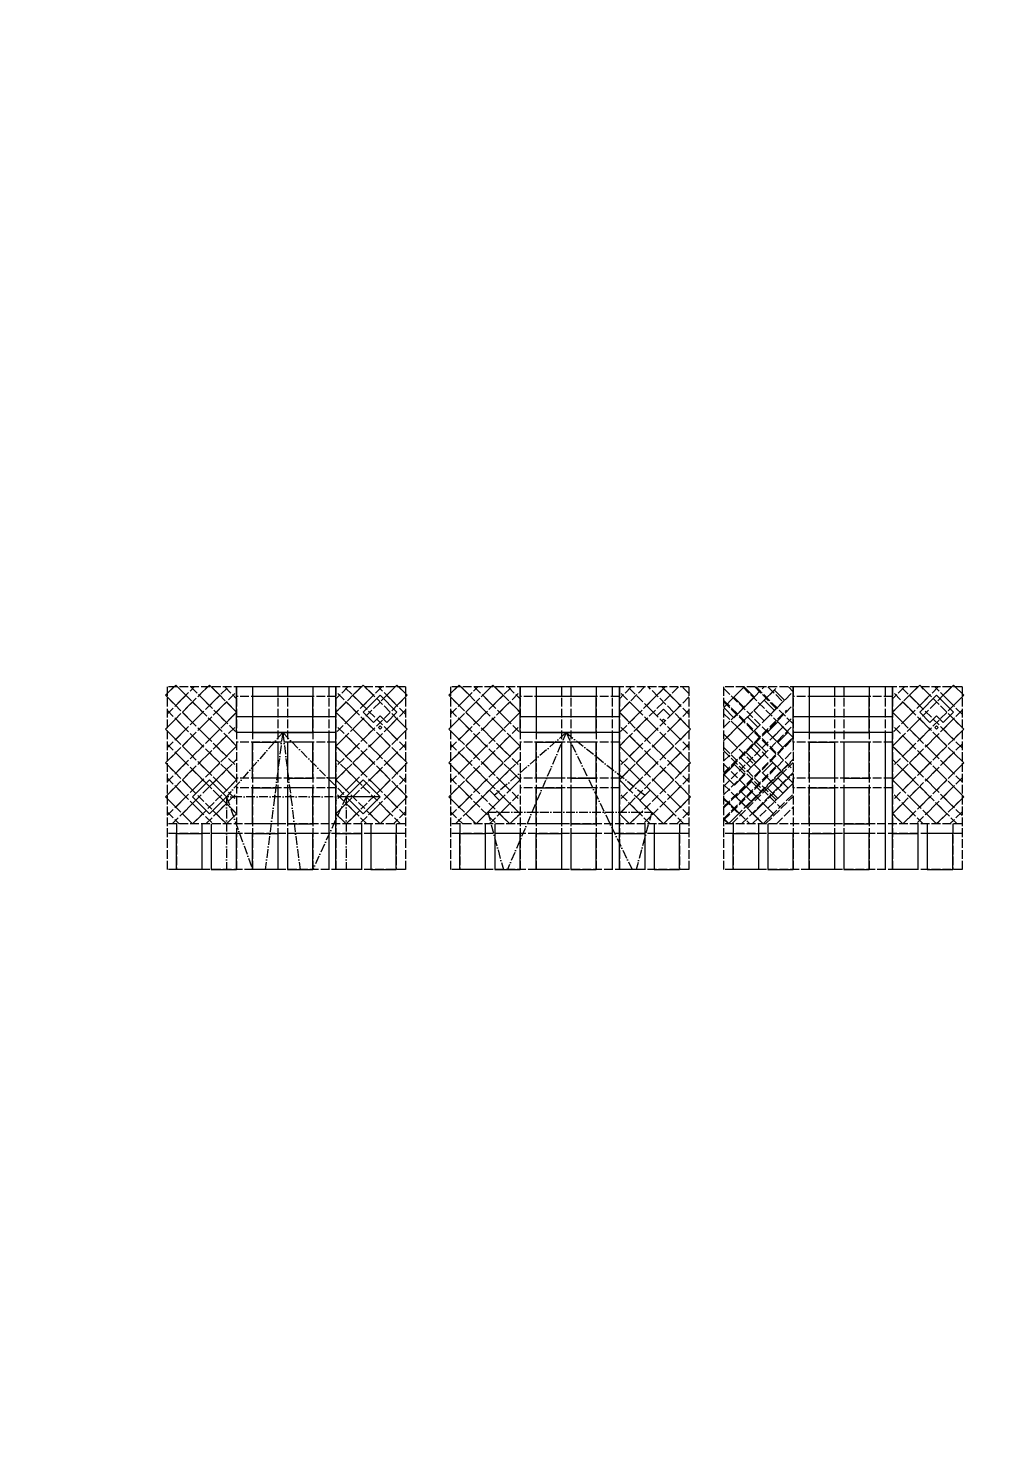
# Model space of a CAD drawing. Header units: millimetres. Extents: x -14568604 to 2614826, y -15966657 to 4339860.
# Drawn here: x -12293674 to -10966611, y -7589593 to -5654288 of the extents above; entities that cross this region are included whole.
import ezdxf

# ---------------------------------------------------------------- set-up
doc = ezdxf.new("R2010")
doc.units = ezdxf.units.MM
doc.linetypes.add('ACAD_ISO02W100', pattern=[15, 12, -3])
doc.linetypes.add('ACAD_ISO10W100', pattern=[18, 12, -3, 0, -3])
for name, color, linetype, lineweight in [('master plan', 7, 'Continuous', 30), ('nedzemní dráha', 224, 'ACAD_ISO10W100', 30), ('research centra', 220, 'Continuous', 30), ('universita', 90, 'Continuous', 30), ('vodní plocha', 130, 'Continuous', 30)]:
    doc.layers.add(name, color=color, linetype=linetype, lineweight=lineweight)
doc.layers.add('občanská vybavenost', color=170, linetype='Continuous')
doc.layers.add('základní mřížka', color=50, linetype='ACAD_ISO02W100')

msp = doc.modelspace()

# ---------------------------------------------------------------- linework, layer by layer
at = {"layer": 'master plan', "ltscale": 1000}
for points in [[(-12090012.891, -6588925.708), (-12075870.755, -6574783.572), (-12090012.891, -6560641.437), (-12104155.027, -6574783.572), (-12090012.891, -6588925.708)], [(-12043343.831, -6588925.696), (-12029201.696, -6574783.56), (-12043343.831, -6560641.425), (-12057485.967, -6574783.56), (-12043343.831, -6588925.696)], [(-11831390.513, -6588925.696), (-11845532.648, -6574783.56), (-11831390.513, -6560641.425), (-11817248.377, -6574783.56), (-11831390.513, -6588925.696)], [(-11784721.453, -6588925.708), (-11798863.589, -6574783.572), (-11784721.453, -6560641.437), (-11770579.317, -6574783.572), (-11784721.453, -6588925.708)], [(-11698986.473, -6588925.708), (-11684844.338, -6574783.572), (-11698986.473, -6560641.437), (-11713128.609, -6574783.572), (-11698986.473, -6588925.708)], [(-11652317.414, -6588925.696), (-11638175.278, -6574783.56), (-11652317.414, -6560641.425), (-11666459.549, -6574783.56), (-11652317.414, -6588925.696)], [(-11063557.599, -6588925.696), (-11077699.734, -6574783.56), (-11063557.599, -6560641.425), (-11049415.463, -6574783.56), (-11063557.599, -6588925.696)], [(-11016888.539, -6588925.708), (-11031030.675, -6574783.572), (-11016888.539, -6560641.437), (-11002746.404, -6574783.572), (-11016888.539, -6588925.708)], [(-11319772.588, -6605693.805), (-11333914.724, -6591551.67), (-11319772.588, -6577409.534), (-11305630.452, -6591551.67), (-11319772.588, -6605693.805)], [(-11305630.452, -6591551.67), (-11319772.588, -6577409.534), (-11305630.452, -6563267.398), (-11291488.317, -6577409.534), (-11305630.452, -6591551.67)], [(-11264071.055, -6595804.195), (-11278213.19, -6581662.059), (-11264071.055, -6567519.924), (-11249928.919, -6581662.059), (-11264071.055, -6595804.195)], [(-11238034.258, -6576267.398), (-11238034.258, -6563267.398)], [(-12066678.367, -6612260.232), (-12052536.231, -6598118.096), (-12066678.367, -6583975.96), (-12080820.503, -6598118.096), (-12066678.367, -6612260.232)], [(-12020009.32, -6612260.232), (-12005867.184, -6598118.096), (-12020009.32, -6583975.96), (-12034151.455, -6598118.096), (-12020009.32, -6612260.232)], [(-11854725.024, -6612260.232), (-11868867.16, -6598118.096), (-11854725.024, -6583975.96), (-11840582.889, -6598118.096), (-11854725.024, -6612260.232)], [(-11675651.95, -6612260.232), (-11661509.814, -6598118.096), (-11675651.95, -6583975.96), (-11689794.085, -6598118.096), (-11675651.95, -6612260.232)], [(-11628982.902, -6612260.232), (-11614840.766, -6598118.096), (-11628982.902, -6583975.96), (-11643125.038, -6598118.096), (-11628982.902, -6612260.232)], [(-11463698.607, -6612260.232), (-11477840.742, -6598118.096), (-11463698.607, -6583975.96), (-11449556.471, -6598118.096), (-11463698.607, -6612260.232)], [(-11278213.19, -6609946.33), (-11292355.326, -6595804.195), (-11278213.19, -6581662.059), (-11264071.055, -6595804.195), (-11278213.19, -6609946.33)], [(-11086892.111, -6612260.232), (-11101034.246, -6598118.096), (-11086892.111, -6583975.96), (-11072749.975, -6598118.096), (-11086892.111, -6612260.232)], [(-12090012.891, -6635594.755), (-12075870.755, -6621452.62), (-12090012.891, -6607310.484), (-12104155.027, -6621452.62), (-12090012.891, -6635594.755)], [(-12043343.843, -6635594.755), (-12029201.708, -6621452.62), (-12043343.843, -6607310.484), (-12057485.979, -6621452.62), (-12043343.843, -6635594.755)], [(-12005867.172, -6603787.048), (-11868867.172, -6603787.048)], [(-11831390.501, -6635594.755), (-11845532.636, -6621452.62), (-11831390.501, -6607310.484), (-11817248.365, -6621452.62), (-11831390.501, -6635594.755)], [(-11784721.453, -6635594.755), (-11798863.589, -6621452.62), (-11784721.453, -6607310.484), (-11770579.317, -6621452.62), (-11784721.453, -6635594.755)], [(-11698986.473, -6635594.755), (-11684844.338, -6621452.62), (-11698986.473, -6607310.484), (-11713128.609, -6621452.62), (-11698986.473, -6635594.755)], [(-11652317.426, -6635594.755), (-11638175.29, -6621452.62), (-11652317.426, -6607310.484), (-11666459.561, -6621452.62), (-11652317.426, -6635594.755)], [(-11614840.754, -6603787.048), (-11477840.754, -6603787.048)], [(-11440364.083, -6635594.755), (-11454506.219, -6621452.62), (-11440364.083, -6607310.484), (-11426221.947, -6621452.62), (-11440364.083, -6635594.755)], [(-11393695.035, -6635594.755), (-11407837.171, -6621452.62), (-11393695.035, -6607310.484), (-11379552.9, -6621452.62), (-11393695.035, -6635594.755)], [(-11315176.394, -6646909.534), (-11329318.529, -6632767.398), (-11315176.394, -6618625.263), (-11301034.258, -6632767.398), (-11315176.394, -6646909.534)], [(-11301034.258, -6632767.398), (-11315176.394, -6618625.263), (-11301034.258, -6604483.127), (-11286892.123, -6618625.263), (-11301034.258, -6632767.398)], [(-11259247.462, -6639838.466), (-11273389.597, -6625696.33), (-11259247.462, -6611554.195), (-11245105.326, -6625696.33), (-11259247.462, -6639838.466)], [(-11252176.394, -6646909.534), (-11266318.529, -6632767.398), (-11252176.394, -6618625.263), (-11238034.258, -6632767.398), (-11252176.394, -6646909.534)], [(-11238034.258, -6603787.048), (-11101034.258, -6603787.048)], [(-11063557.587, -6635594.755), (-11077699.722, -6621452.62), (-11063557.587, -6607310.484), (-11049415.451, -6621452.62), (-11063557.587, -6635594.755)], [(-11016888.539, -6635594.755), (-11031030.675, -6621452.62), (-11016888.539, -6607310.484), (-11002746.404, -6621452.62), (-11016888.539, -6635594.755)], [(-12066678.355, -6658929.291), (-12052536.219, -6644787.156), (-12066678.355, -6630645.02), (-12080820.491, -6644787.156), (-12066678.355, -6658929.291)], [(-12020009.308, -6630645.02), (-12005867.172, -6644787.156), (-12020009.308, -6658929.291), (-12034151.443, -6644787.156), (-12020009.308, -6630645.02)], [(-11854725.036, -6630645.02), (-11868867.172, -6644787.156), (-11854725.036, -6658929.291), (-11840582.901, -6644787.156), (-11854725.036, -6630645.02)], [(-11808055.989, -6658929.291), (-11822198.124, -6644787.156), (-11808055.989, -6630645.02), (-11793913.853, -6644787.156), (-11808055.989, -6658929.291)], [(-11675651.938, -6658929.291), (-11661509.802, -6644787.156), (-11675651.938, -6630645.02), (-11689794.073, -6644787.156), (-11675651.938, -6658929.291)], [(-11628982.89, -6630645.02), (-11614840.754, -6644787.156), (-11628982.89, -6658929.291), (-11643125.026, -6644787.156), (-11628982.89, -6630645.02)], [(-11463698.619, -6630645.02), (-11477840.754, -6644787.156), (-11463698.619, -6658929.291), (-11449556.483, -6644787.156), (-11463698.619, -6630645.02)], [(-11417029.571, -6658929.291), (-11431171.707, -6644787.156), (-11417029.571, -6630645.02), (-11402887.436, -6644787.156), (-11417029.571, -6658929.291)], [(-11238034.258, -6639267.398), (-11238034.258, -6626267.398)], [(-11086892.123, -6630645.02), (-11101034.258, -6644787.156), (-11086892.123, -6658929.291), (-11072749.987, -6644787.156), (-11086892.123, -6630645.02)], [(-11040223.075, -6658929.291), (-11054365.211, -6644787.156), (-11040223.075, -6630645.02), (-11026080.939, -6644787.156), (-11040223.075, -6658929.291)], [(-12090012.891, -6682263.827), (-12075870.755, -6668121.691), (-12090012.891, -6653979.556), (-12104155.027, -6668121.691), (-12090012.891, -6682263.827)], [(-12043343.831, -6682263.815), (-12029201.696, -6668121.679), (-12043343.831, -6653979.544), (-12057485.967, -6668121.679), (-12043343.831, -6682263.815)], [(-11983867.172, -6639267.398), (-11948867.172, -6639267.398), (-11948867.172, -6689267.398), (-11983867.172, -6689267.398), (-11983867.172, -6639267.398)], [(-11935867.172, -6639267.398), (-11935867.172, -6689267.398), (-11900867.172, -6689267.398), (-11900867.172, -6639267.398), (-11935867.172, -6639267.398)], [(-11831390.513, -6682263.815), (-11845532.648, -6668121.679), (-11831390.513, -6653979.544), (-11817248.377, -6668121.679), (-11831390.513, -6682263.815)], [(-11784721.453, -6682263.827), (-11798863.589, -6668121.691), (-11784721.453, -6653979.556), (-11770579.317, -6668121.691), (-11784721.453, -6682263.827)], [(-11698986.473, -6682263.827), (-11684844.338, -6668121.691), (-11698986.473, -6653979.556), (-11713128.609, -6668121.691), (-11698986.473, -6682263.827)], [(-11652317.414, -6682263.815), (-11638175.278, -6668121.679), (-11652317.414, -6653979.544), (-11666459.549, -6668121.679), (-11652317.414, -6682263.815)], [(-11592840.754, -6639267.398), (-11557840.754, -6639267.398), (-11557840.754, -6689267.398), (-11592840.754, -6689267.398), (-11592840.754, -6639267.398)], [(-11544840.754, -6639267.398), (-11544840.754, -6689267.398), (-11509840.754, -6689267.398), (-11509840.754, -6639267.398), (-11544840.754, -6639267.398)], [(-11440364.095, -6682263.815), (-11454506.231, -6668121.679), (-11440364.095, -6653979.544), (-11426221.959, -6668121.679), (-11440364.095, -6682263.815)], [(-11393695.035, -6682263.827), (-11407837.171, -6668121.691), (-11393695.035, -6653979.556), (-11379552.9, -6668121.691), (-11393695.035, -6682263.827)], [(-11296463.19, -6674527.283), (-11310605.326, -6660385.147), (-11296463.19, -6646243.012), (-11282321.055, -6660385.147), (-11296463.19, -6674527.283)], [(-11289392.123, -6667456.215), (-11303534.258, -6653314.079), (-11289392.123, -6639171.944), (-11275249.987, -6653314.079), (-11289392.123, -6667456.215)], [(-11216034.258, -6639267.398), (-11181034.258, -6639267.398), (-11181034.258, -6689267.398), (-11216034.258, -6689267.398), (-11216034.258, -6639267.398)], [(-11168034.258, -6639267.398), (-11168034.258, -6689267.398), (-11133034.258, -6689267.398), (-11133034.258, -6639267.398), (-11168034.258, -6639267.398)], [(-11063557.599, -6682263.815), (-11077699.734, -6668121.679), (-11063557.599, -6653979.544), (-11049415.463, -6668121.679), (-11063557.599, -6682263.815)], [(-11016888.539, -6682263.827), (-11031030.675, -6668121.691), (-11016888.539, -6653979.556), (-11002746.404, -6668121.691), (-11016888.539, -6682263.827)], [(-11319132.238, -6698527.283), (-11333274.374, -6684385.147), (-11319132.238, -6670243.012), (-11304990.102, -6684385.147), (-11319132.238, -6698527.283)], [(-11266318.529, -6695767.398), (-11280460.665, -6681625.263), (-11266318.529, -6667483.127), (-11252176.394, -6681625.263), (-11266318.529, -6695767.398)], [(-12066678.367, -6705598.351), (-12052536.231, -6691456.215), (-12066678.367, -6677314.079), (-12080820.503, -6691456.215), (-12066678.367, -6705598.351)], [(-12020009.308, -6705598.339), (-12005867.172, -6691456.203), (-12020009.308, -6677314.067), (-12034151.443, -6691456.203), (-12020009.308, -6705598.339)], [(-11854725.036, -6705598.339), (-11868867.172, -6691456.203), (-11854725.036, -6677314.067), (-11840582.901, -6691456.203), (-11854725.036, -6705598.339)], [(-11808055.977, -6705598.351), (-11822198.112, -6691456.215), (-11808055.977, -6677314.079), (-11793913.841, -6691456.215), (-11808055.977, -6705598.351)], [(-11675651.95, -6705598.351), (-11661509.814, -6691456.215), (-11675651.95, -6677314.079), (-11689794.085, -6691456.215), (-11675651.95, -6705598.351)], [(-11628982.89, -6705598.339), (-11614840.754, -6691456.203), (-11628982.89, -6677314.067), (-11643125.026, -6691456.203), (-11628982.89, -6705598.339)], [(-11463698.619, -6705598.339), (-11477840.754, -6691456.203), (-11463698.619, -6677314.067), (-11449556.483, -6691456.203), (-11463698.619, -6705598.339)], [(-11417029.559, -6705598.351), (-11431171.695, -6691456.215), (-11417029.559, -6677314.079), (-11402887.424, -6691456.215), (-11417029.559, -6705598.351)], [(-11295797.714, -6721861.807), (-11309939.85, -6707719.671), (-11295797.714, -6693577.535), (-11281655.579, -6707719.671), (-11295797.714, -6721861.807)], [(-11259247.462, -6716980.602), (-11273389.597, -6702838.466), (-11259247.462, -6688696.33), (-11245105.326, -6702838.466), (-11259247.462, -6716980.602)], [(-11252176.394, -6709909.534), (-11266318.529, -6695767.398), (-11252176.394, -6681625.263), (-11238034.258, -6695767.398), (-11252176.394, -6709909.534)], [(-11238034.258, -6702267.398), (-11238034.258, -6689267.398)], [(-11086892.123, -6705598.339), (-11101034.258, -6691456.203), (-11086892.123, -6677314.067), (-11072749.987, -6691456.203), (-11086892.123, -6705598.339)], [(-11040223.063, -6705598.351), (-11054365.199, -6691456.215), (-11040223.063, -6677314.079), (-11026080.927, -6691456.215), (-11040223.063, -6705598.351)], [(-12090012.891, -6728932.875), (-12075870.755, -6714790.739), (-12090012.891, -6700648.603), (-12104155.027, -6714790.739), (-12090012.891, -6728932.875)], [(-11983867.159, -6702267.403), (-11948867.159, -6702267.403), (-11948867.159, -6752267.403), (-11983867.159, -6752267.403), (-11983867.159, -6702267.403)], [(-11935867.159, -6702267.403), (-11935867.159, -6752267.403), (-11900867.159, -6752267.403), (-11900867.159, -6702267.403), (-11935867.159, -6702267.403)], [(-11784721.453, -6728932.875), (-11798863.589, -6714790.739), (-11784721.453, -6700648.603), (-11770579.317, -6714790.739), (-11784721.453, -6728932.875)], [(-11698986.473, -6728932.875), (-11684844.338, -6714790.739), (-11698986.473, -6700648.603), (-11713128.609, -6714790.739), (-11698986.473, -6728932.875)], [(-11592840.742, -6702267.403), (-11557840.742, -6702267.403), (-11557840.742, -6752267.403), (-11592840.742, -6752267.403), (-11592840.742, -6702267.403)], [(-11544840.742, -6702267.403), (-11544840.742, -6752267.403), (-11509840.742, -6752267.403), (-11509840.742, -6702267.403), (-11544840.742, -6702267.403)], [(-11393695.035, -6728932.875), (-11407837.171, -6714790.739), (-11393695.035, -6700648.603), (-11379552.9, -6714790.739), (-11393695.035, -6728932.875)], [(-11302868.782, -6728932.875), (-11317010.918, -6714790.739), (-11302868.782, -6700648.603), (-11288726.646, -6714790.739), (-11302868.782, -6728932.875)], [(-11317010.918, -6714790.739), (-11302868.782, -6700648.603)], [(-11216034.245, -6702267.403), (-11181034.245, -6702267.403), (-11181034.245, -6752267.403), (-11216034.245, -6752267.403), (-11216034.245, -6702267.403)], [(-11168034.245, -6702267.403), (-11168034.245, -6752267.403), (-11133034.245, -6752267.403), (-11133034.245, -6702267.403), (-11168034.245, -6702267.403)], [(-11063557.587, -6728932.875), (-11077699.722, -6714790.739), (-11063557.587, -6700648.603), (-11049415.451, -6714790.739), (-11063557.587, -6728932.875)], [(-11016888.539, -6728932.875), (-11031030.675, -6714790.739), (-11016888.539, -6700648.603), (-11002746.404, -6714790.739), (-11016888.539, -6728932.875)], [(-12066678.367, -6752267.398), (-12052536.231, -6738125.263), (-12066678.367, -6723983.127), (-12080820.503, -6738125.263), (-12066678.367, -6752267.398)], [(-12034151.455, -6738125.263), (-12020009.32, -6752267.398), (-12005867.172, -6738125.251), (-12020009.308, -6723983.115), (-12034151.455, -6738125.263)], [(-11840582.889, -6738125.263), (-11854725.024, -6752267.398), (-11868867.172, -6738125.251), (-11854725.036, -6723983.115), (-11840582.889, -6738125.263)], [(-11808055.977, -6752267.398), (-11822198.112, -6738125.263), (-11808055.977, -6723983.127), (-11793913.841, -6738125.263), (-11808055.977, -6752267.398)], [(-11643125.038, -6738125.263), (-11628982.902, -6752267.398), (-11614840.754, -6738125.251), (-11628982.89, -6723983.115), (-11643125.038, -6738125.263)], [(-11449556.471, -6738125.263), (-11463698.607, -6752267.398), (-11477840.754, -6738125.251), (-11463698.619, -6723983.115), (-11449556.471, -6738125.263)], [(-11334034.258, -6730483.127), (-11326868.782, -6723317.651), (-11312726.646, -6737459.786), (-11326868.782, -6751601.922)], [(-11279534.258, -6752267.398), (-11293676.394, -6738125.263), (-11279534.258, -6723983.127), (-11265392.123, -6738125.263), (-11279534.258, -6752267.398)], [(-11072749.975, -6738125.263), (-11086892.111, -6752267.398), (-11101034.258, -6738125.251), (-11086892.123, -6723983.115), (-11072749.975, -6738125.263)], [(-11040223.063, -6752267.398), (-11054365.199, -6738125.263), (-11040223.063, -6723983.127), (-11026080.927, -6738125.263), (-11040223.063, -6752267.398)], [(-11326868.782, -6751601.922), (-11334034.258, -6744436.446)], [(-12088867.172, -6765267.398), (-12053867.172, -6765267.398), (-12053867.172, -6815267.398), (-12088867.172, -6815267.398), (-12088867.172, -6765267.398)], [(-12040867.172, -6765267.398), (-12040867.172, -6815267.398), (-12005867.172, -6815267.398), (-12005867.172, -6765267.398), (-12040867.172, -6765267.398)], [(-11983867.159, -6765267.403), (-11948867.159, -6765267.403), (-11948867.159, -6815267.403), (-11983867.159, -6815267.403), (-11983867.159, -6765267.403)], [(-11935867.159, -6765267.403), (-11935867.159, -6815267.403), (-11900867.159, -6815267.403), (-11900867.159, -6765267.403), (-11935867.159, -6765267.403)], [(-11868867.172, -6765267.403), (-11833867.172, -6765267.403), (-11833867.172, -6815267.403), (-11868867.172, -6815267.403), (-11868867.172, -6765267.403)], [(-11820867.172, -6765267.403), (-11820867.172, -6815267.403), (-11785867.172, -6815267.403), (-11785867.172, -6765267.403), (-11820867.172, -6765267.403)], [(-11697840.754, -6765267.398), (-11662840.754, -6765267.398), (-11662840.754, -6815267.398), (-11697840.754, -6815267.398), (-11697840.754, -6765267.398)], [(-11649840.754, -6765267.398), (-11649840.754, -6815267.398), (-11614840.754, -6815267.398), (-11614840.754, -6765267.398), (-11649840.754, -6765267.398)], [(-11592840.742, -6765267.403), (-11557840.742, -6765267.403), (-11557840.742, -6815267.403), (-11592840.742, -6815267.403), (-11592840.742, -6765267.403)], [(-11544840.742, -6765267.403), (-11544840.742, -6815267.403), (-11509840.742, -6815267.403), (-11509840.742, -6765267.403), (-11544840.742, -6765267.403)], [(-11477840.754, -6765267.403), (-11442840.754, -6765267.403), (-11442840.754, -6815267.403), (-11477840.754, -6815267.403), (-11477840.754, -6765267.403)], [(-11429840.754, -6765267.403), (-11429840.754, -6815267.403), (-11394840.754, -6815267.403), (-11394840.754, -6765267.403), (-11429840.754, -6765267.403)], [(-11321034.258, -6765267.398), (-11286034.258, -6765267.398), (-11286034.258, -6815267.398), (-11321034.258, -6815267.398), (-11321034.258, -6765267.398)], [(-11273034.258, -6765267.398), (-11273034.258, -6815267.398), (-11238034.258, -6815267.398), (-11238034.258, -6765267.398), (-11273034.258, -6765267.398)], [(-11216034.245, -6765267.403), (-11181034.245, -6765267.403), (-11181034.245, -6815267.403), (-11216034.245, -6815267.403), (-11216034.245, -6765267.403)], [(-11168034.245, -6765267.403), (-11168034.245, -6815267.403), (-11133034.245, -6815267.403), (-11133034.245, -6765267.403), (-11168034.245, -6765267.403)], [(-11101034.258, -6765267.403), (-11066034.258, -6765267.403), (-11066034.258, -6815267.403), (-11101034.258, -6815267.403), (-11101034.258, -6765267.403)], [(-11053034.258, -6765267.403), (-11053034.258, -6815267.403), (-11018034.258, -6815267.403), (-11018034.258, -6765267.403), (-11053034.258, -6765267.403)]]:
    msp.add_lwpolyline(points, dxfattribs=at)
at = {"layer": 'nedzemní dráha', "ltscale": 1000}
for points in [[(-11942367.172, -6626267.398), (-12020009.324, -6714790.742)], [(-11942367.172, -6626267.398), (-11966367.159, -6815267.403)], [(-11942367.172, -6626267.398), (-11854725.062, -6714790.713)], [(-11942367.172, -6626267.398), (-11918367.159, -6815267.403)], [(-11551340.754, -6626267.398), (-11650196.093, -6712669.407)], [(-11551340.754, -6626267.398), (-11632340.754, -6815267.398)], [(-11551340.754, -6626267.398), (-11442485.415, -6712669.407)], [(-11551340.754, -6626267.398), (-11460340.754, -6815267.403)], [(-12020009.359, -6714790.753), (-11983867.159, -6815267.403)], [(-12020009.335, -6714790.753), (-12020009.335, -6815267.398)], [(-11854725.062, -6714790.713), (-12020009.314, -6714790.753)], [(-11854725.062, -6714790.713), (-11900867.159, -6815267.398)], [(-11854725.064, -6714790.713), (-11854725.064, -6815267.403)], [(-11659388.488, -6736003.936), (-11433293.021, -6736003.936)], [(-11659388.488, -6736003.936), (-11637928.319, -6815267.398)], [(-11433293.021, -6736003.936), (-11454753.19, -6815267.398)]]:
    msp.add_lwpolyline(points, dxfattribs=at)
at = {"layer": 'občanská vybavenost', "ltscale": 1000}
for points in [[(-11983867.172, -6576267.398), (-11983867.172, -6626267.398), (-11900867.172, -6626267.398), (-11900867.172, -6576267.398), (-11983867.172, -6576267.398)], [(-11592840.754, -6576267.398), (-11592840.754, -6626267.398), (-11509840.754, -6626267.398), (-11509840.754, -6576267.398), (-11592840.754, -6576267.398)], [(-11216034.258, -6576267.398), (-11216034.258, -6626267.398), (-11133034.258, -6626267.398), (-11133034.258, -6576267.398), (-11216034.258, -6576267.398)]]:
    msp.add_lwpolyline(points, dxfattribs=at)
at = {"layer": 'research centra', "ltscale": 1000}
for points in [[(-12066678.367, -6714790.739), (-12043343.808, -6691456.219)], [(-12043343.818, -6691456.209), (-12020009.314, -6714790.753)], [(-11854725.062, -6714790.713), (-11831390.503, -6691456.193)], [(-11831390.513, -6691456.183), (-11808056.009, -6714790.727)], [(-11302868.782, -6728932.875), (-11281655.579, -6707719.671), (-11295797.714, -6693577.535), (-11317010.918, -6714790.739), (-11302868.782, -6728932.875)], [(-12066678.367, -6714790.739), (-12043343.843, -6738125.263)], [(-12043343.843, -6738125.263), (-12020009.324, -6714790.742)], [(-11808056.009, -6714790.727), (-11854725.064, -6714790.727)], [(-11854725.062, -6714790.713), (-11831390.538, -6738125.237)], [(-11831390.538, -6738125.237), (-11808056.019, -6714790.716)], [(-11689794.085, -6738125.263), (-11657267.161, -6705598.339)], [(-11643125.026, -6719740.474), (-11657267.161, -6705598.339)], [(-11449556.483, -6719740.474), (-11435414.347, -6705598.339)], [(-11402887.424, -6738125.263), (-11435414.347, -6705598.339)], [(-11063557.587, -6700648.603), (-11049415.451, -6714790.739), (-11063557.587, -6728932.875), (-11077699.722, -6714790.739), (-11063557.587, -6700648.603)], [(-11675651.95, -6752267.398), (-11643125.026, -6719740.474)], [(-11417029.559, -6752267.398), (-11449556.483, -6719740.474)], [(-11689794.085, -6738125.263), (-11675651.95, -6752267.398)], [(-11402887.424, -6738125.263), (-11417029.559, -6752267.398)]]:
    msp.add_lwpolyline(points, dxfattribs=at)
msp.add_circle((-10917474.931, -7370112.977), 3651129.127, dxfattribs=at)
at = {"layer": 'universita', "ltscale": 1000}
for points in [[(-11808055.977, -6574783.572), (-11784721.453, -6598118.096), (-11798863.589, -6612260.232), (-11808055.977, -6603067.843), (-11817248.365, -6612260.232), (-11831390.501, -6598118.096), (-11808055.977, -6574783.572)], [(-11417029.559, -6565591.184), (-11393695.035, -6588925.708), (-11407837.171, -6603067.843), (-11417029.559, -6593875.455), (-11426221.947, -6603067.843), (-11440364.083, -6588925.708), (-11417029.559, -6565591.184)], [(-11040223.063, -6574783.572), (-11016888.539, -6598118.096), (-11031030.675, -6612260.232), (-11040223.063, -6603067.843), (-11049415.451, -6612260.232), (-11063557.587, -6598118.096), (-11040223.063, -6574783.572)], [(-11810354.074, -6619154.523), (-11808055.977, -6616856.426)], [(-11808055.977, -6616856.426), (-11805757.88, -6619154.523)], [(-11419327.656, -6609962.135), (-11417029.559, -6607664.038)], [(-11419327.631, -6609962.121), (-11417029.534, -6612260.218)], [(-11417029.559, -6607664.038), (-11414731.462, -6609962.135)], [(-11417029.559, -6612260.232), (-11414731.462, -6609962.135)], [(-11042521.16, -6619154.523), (-11040223.063, -6616856.426)], [(-11040223.063, -6616856.426), (-11037924.966, -6619154.523)], [(-11810354.049, -6619154.509), (-11808055.952, -6621452.606)], [(-11808055.977, -6621452.62), (-11805757.88, -6619154.523)], [(-11042521.135, -6619154.509), (-11040223.038, -6621452.606)], [(-11040223.063, -6621452.62), (-11037924.966, -6619154.523)]]:
    msp.add_lwpolyline(points, dxfattribs=at)
at = {"layer": 'vodní plocha', "ltscale": 1000}
for points in [[(-11868867.172, -6815267.398), (-11868867.172, -6563267.398), (-12005867.172, -6563267.398)], [(-11878867.172, -6626267.398), (-12005867.172, -6626267.398), (-12005867.172, -6563267.398)], [(-11477840.754, -6815267.398), (-11477840.754, -6563267.398), (-11614840.754, -6563267.398)], [(-11487840.754, -6626267.398), (-11614840.754, -6626267.398), (-11614840.754, -6563267.398)], [(-11101034.258, -6815267.398), (-11101034.258, -6563267.398), (-11238034.258, -6563267.398)], [(-11111034.258, -6626267.398), (-11238034.258, -6626267.398), (-11238034.258, -6563267.398)], [(-11878867.172, -6626267.398), (-11878867.172, -6815267.398)], [(-11487840.754, -6626267.398), (-11487840.754, -6815267.398)], [(-11111034.258, -6626267.398), (-11111034.258, -6815267.398)]]:
    msp.add_lwpolyline(points, dxfattribs=at)
at = {"layer": 'základní mřížka', "ltscale": 1000}
for points in [[(-11772867.172, -6563267.398), (-12101867.172, -6563267.398)], [(-12101867.172, -6563267.398), (-12101867.172, -6815267.398)], [(-12101867.172, -6563267.398), (-12101867.172, -6815267.398)], [(-12101867.172, -6647449.036), (-12017685.534, -6563267.398)], [(-12101867.172, -6619164.765), (-12045969.805, -6563267.398)], [(-12101867.172, -6600779.989), (-12064354.581, -6563267.398)], [(-12101867.172, -6572495.718), (-12092638.853, -6563267.398)], [(-12101867.172, -6572495.718), (-12092638.853, -6563267.398)], [(-12101867.172, -6665833.813), (-12005867.172, -6569833.813)], [(-12101867.172, -6665833.837), (-12005867.172, -6569833.837)], [(-12101867.172, -6577071.427), (-12005867.172, -6673071.427)], [(-12087386.929, -6563267.398), (-12005867.172, -6644787.156)], [(-12087386.929, -6563267.398), (-12005867.172, -6644787.156)], [(-12069002.153, -6563267.398), (-12005867.172, -6626402.379)], [(-12040717.882, -6563267.398), (-12005867.172, -6598118.108)], [(-12022333.105, -6563267.398), (-12005867.172, -6579733.332)], [(-12005867.172, -6563267.398), (-12005867.172, -6815267.398)], [(-11868867.172, -6576267.398), (-12005867.172, -6576267.398)], [(-11983867.172, -6563267.398), (-11983867.172, -6815267.398)], [(-11948867.172, -6563267.398), (-11948867.172, -6815267.398)], [(-11935867.172, -6563267.398), (-11935867.172, -6815267.398)], [(-11900867.172, -6563267.398), (-11900867.172, -6815267.398)], [(-11878867.172, -6563267.398), (-11878867.172, -6815267.398)], [(-11868867.172, -6563267.398), (-11868867.172, -6815267.398)], [(-11787347.415, -6563267.398), (-11868867.172, -6644787.156)], [(-11787347.415, -6563267.398), (-11868867.172, -6644787.156)], [(-11805732.191, -6563267.398), (-11868867.172, -6626402.379)], [(-11834016.462, -6563267.398), (-11868867.172, -6598118.108)], [(-11852401.239, -6563267.398), (-11868867.172, -6579733.332)], [(-11772867.172, -6665833.813), (-11868867.172, -6569833.813)], [(-11772867.172, -6665833.837), (-11868867.172, -6569833.837)], [(-11772867.172, -6577071.427), (-11868867.172, -6673071.427)], [(-11772867.172, -6647449.036), (-11857048.81, -6563267.398)], [(-11772867.172, -6619164.765), (-11828764.539, -6563267.398)], [(-11772867.172, -6600779.989), (-11810379.762, -6563267.398)], [(-11772867.172, -6572495.718), (-11782095.491, -6563267.398)], [(-11772867.172, -6572495.718), (-11782095.491, -6563267.398)], [(-11772867.172, -6563267.398), (-11772867.172, -6815267.398)], [(-11772867.172, -6563267.398), (-11772867.172, -6815267.398)], [(-11381840.754, -6563267.398), (-11710840.754, -6563267.398)], [(-11710840.754, -6563267.398), (-11710840.754, -6815267.398)], [(-11710840.754, -6563267.398), (-11710840.754, -6815267.398)], [(-11710840.754, -6647449.036), (-11626659.116, -6563267.398)], [(-11710840.754, -6619164.765), (-11654943.387, -6563267.398)], [(-11710840.754, -6600779.989), (-11673328.164, -6563267.398)], [(-11710840.754, -6572495.718), (-11701612.435, -6563267.398)], [(-11710840.754, -6572495.718), (-11701612.435, -6563267.398)], [(-11710840.754, -6665833.813), (-11614840.754, -6569833.813)], [(-11710840.754, -6665833.837), (-11614840.754, -6569833.837)], [(-11710840.754, -6577071.427), (-11614840.754, -6673071.427)], [(-11696360.512, -6563267.398), (-11614840.754, -6644787.156)], [(-11696360.512, -6563267.398), (-11614840.754, -6644787.156)], [(-11677975.735, -6563267.398), (-11614840.754, -6626402.379)], [(-11649691.464, -6563267.398), (-11614840.754, -6598118.108)], [(-11631306.688, -6563267.398), (-11614840.754, -6579733.332)], [(-11614840.754, -6563267.398), (-11614840.754, -6815267.398)], [(-11477840.754, -6576267.398), (-11614840.754, -6576267.398)], [(-11592840.754, -6563267.398), (-11592840.754, -6815267.398)], [(-11557840.754, -6563267.398), (-11557840.754, -6815267.398)], [(-11544840.754, -6563267.398), (-11544840.754, -6815267.398)], [(-11509840.754, -6563267.398), (-11509840.754, -6815267.398)], [(-11487840.754, -6563267.398), (-11487840.754, -6815267.398)], [(-11477840.754, -6563267.398), (-11477840.754, -6815267.398)], [(-11396320.997, -6563267.398), (-11477840.754, -6644787.156)], [(-11396320.997, -6563267.398), (-11477840.754, -6644787.156)], [(-11414705.773, -6563267.398), (-11477840.754, -6626402.379)], [(-11442990.045, -6563267.398), (-11477840.754, -6598118.108)], [(-11461374.821, -6563267.398), (-11477840.754, -6579733.332)], [(-11381840.754, -6665833.813), (-11477840.754, -6569833.813)], [(-11381840.754, -6665833.837), (-11477840.754, -6569833.837)], [(-11381840.754, -6577071.427), (-11477840.754, -6673071.427)], [(-11381840.754, -6647449.036), (-11466022.392, -6563267.398)], [(-11381840.754, -6619164.765), (-11437738.121, -6563267.398)], [(-11381840.754, -6600779.989), (-11419353.345, -6563267.398)], [(-11381840.754, -6572495.718), (-11391069.074, -6563267.398)], [(-11381840.754, -6572495.718), (-11391069.074, -6563267.398)], [(-11381840.754, -6563267.398), (-11381840.754, -6815267.398)], [(-11381840.754, -6563267.398), (-11381840.754, -6815267.398)], [(-11005034.258, -6563267.398), (-11334034.258, -6563267.398)], [(-11334034.258, -6563267.398), (-11334034.258, -6815267.398)], [(-11334034.258, -6563267.398), (-11334034.258, -6815267.398)], [(-11334034.258, -6637483.127), (-11259818.529, -6563267.398)], [(-11334034.258, -6619098.351), (-11278203.306, -6563267.398)], [(-11334034.258, -6565051.67), (-11252176.394, -6646909.534)], [(-11334034.258, -6665767.398), (-11238034.258, -6569767.398)], [(-11307534.258, -6563267.398), (-11238034.258, -6632767.398)], [(-11291203.306, -6563267.398), (-11261368.782, -6593101.922)], [(-11289149.482, -6563267.398), (-11238034.258, -6614382.622)], [(-11272818.529, -6563267.398), (-11252176.394, -6583909.534)], [(-11244534.258, -6563267.398), (-11238034.258, -6569767.398)], [(-11238034.258, -6563267.398), (-11238034.258, -6815267.398)], [(-11101034.258, -6576267.398), (-11238034.258, -6576267.398)], [(-11216034.258, -6563267.398), (-11216034.258, -6815267.398)], [(-11181034.258, -6563267.398), (-11181034.258, -6815267.398)], [(-11168034.258, -6563267.398), (-11168034.258, -6815267.398)], [(-11133034.258, -6563267.398), (-11133034.258, -6815267.398)], [(-11111034.258, -6563267.398), (-11111034.258, -6815267.398)], [(-11101034.258, -6563267.398), (-11101034.258, -6815267.398)], [(-11019514.501, -6563267.398), (-11101034.258, -6644787.156)], [(-11019514.501, -6563267.398), (-11101034.258, -6644787.156)], [(-11037899.277, -6563267.398), (-11101034.258, -6626402.379)], [(-11066183.549, -6563267.398), (-11101034.258, -6598118.108)], [(-11084568.325, -6563267.398), (-11101034.258, -6579733.332)], [(-11005034.258, -6665833.813), (-11101034.258, -6569833.813)], [(-11005034.258, -6665833.837), (-11101034.258, -6569833.837)], [(-11005034.258, -6577071.427), (-11101034.258, -6673071.427)], [(-11005034.258, -6647449.036), (-11089215.896, -6563267.398)], [(-11005034.258, -6619164.765), (-11060931.625, -6563267.398)], [(-11005034.258, -6600779.989), (-11042546.849, -6563267.398)], [(-11005034.258, -6572495.718), (-11014262.578, -6563267.398)], [(-11005034.258, -6572495.718), (-11014262.578, -6563267.398)], [(-11005034.258, -6563267.398), (-11005034.258, -6815267.398)], [(-11005034.258, -6563267.398), (-11005034.258, -6815267.398)], [(-12101867.172, -6595456.203), (-12005867.172, -6691456.203)], [(-12101867.172, -6694118.108), (-12005867.172, -6598118.108)], [(-11772867.172, -6595456.203), (-11868867.172, -6691456.203)], [(-11772867.172, -6694118.108), (-11868867.172, -6598118.108)], [(-11710840.754, -6595456.203), (-11614840.754, -6691456.203)], [(-11710840.754, -6694118.108), (-11614840.754, -6598118.108)], [(-11381840.754, -6595456.203), (-11477840.754, -6691456.203)], [(-11381840.754, -6694118.108), (-11477840.754, -6598118.108)], [(-11334034.258, -6581382.622), (-11238034.258, -6677382.622)], [(-11334034.258, -6583436.446), (-11261368.782, -6656101.922)], [(-11334034.258, -6684152.175), (-11238034.258, -6588152.175)], [(-11334034.258, -6682098.351), (-11247226.646, -6595290.739)], [(-11005034.258, -6595456.203), (-11101034.258, -6691456.203)], [(-11005034.258, -6694118.108), (-11101034.258, -6598118.108)], [(-12101867.172, -6712502.884), (-12005867.172, -6616502.884)], [(-11772867.172, -6712502.884), (-11868867.172, -6616502.884)], [(-11710840.754, -6712502.884), (-11614840.754, -6616502.884)], [(-11381840.754, -6712502.884), (-11477840.754, -6616502.884)], [(-11334034.258, -6599767.398), (-11238034.258, -6695767.398)], [(-11334034.258, -6700483.127), (-11238034.258, -6604483.127)], [(-11334034.258, -6712098.351), (-11238034.258, -6616098.351)], [(-11005034.258, -6712502.884), (-11101034.258, -6616502.884)], [(-12101867.172, -6623740.474), (-12005867.172, -6719740.474)], [(-11868867.172, -6626267.398), (-12005867.172, -6626267.398)], [(-11772867.172, -6623740.474), (-11868867.172, -6719740.474)], [(-11710840.754, -6623740.474), (-11614840.754, -6719740.474)], [(-11477840.754, -6626267.398), (-11614840.754, -6626267.398)], [(-11381840.754, -6623740.474), (-11477840.754, -6719740.474)], [(-11334034.258, -6628051.67), (-11252176.394, -6709909.534)], [(-11334034.258, -6728767.398), (-11238034.258, -6632767.398)], [(-11334034.258, -6730483.127), (-11238034.258, -6634483.127)], [(-11101034.258, -6626267.398), (-11238034.258, -6626267.398)], [(-11005034.258, -6623740.474), (-11101034.258, -6719740.474)], [(-12101867.172, -6642125.251), (-12005867.172, -6738125.251)], [(-12101867.172, -6642125.275), (-12005867.172, -6738125.275)], [(-12101867.172, -6740787.156), (-12005867.172, -6644787.156)], [(-11868867.172, -6639267.398), (-12005867.172, -6639267.398)], [(-11772867.172, -6642125.251), (-11868867.172, -6738125.251)], [(-11772867.172, -6642125.275), (-11868867.172, -6738125.275)], [(-11772867.172, -6740787.156), (-11868867.172, -6644787.156)], [(-11710840.754, -6642125.251), (-11614840.754, -6738125.251)], [(-11710840.754, -6642125.275), (-11614840.754, -6738125.275)], [(-11710840.754, -6740787.156), (-11614840.754, -6644787.156)], [(-11477840.754, -6639267.398), (-11614840.754, -6639267.398)], [(-11381840.754, -6642125.251), (-11477840.754, -6738125.251)], [(-11381840.754, -6642125.275), (-11477840.754, -6738125.275)], [(-11381840.754, -6740787.156), (-11477840.754, -6644787.156)], [(-11334034.258, -6646436.446), (-11261368.782, -6719101.922)], [(-11334034.258, -6651098.351), (-11256199.734, -6728932.875)], [(-11334034.258, -6747152.175), (-11238034.258, -6651152.175)], [(-11101034.258, -6639267.398), (-11238034.258, -6639267.398)], [(-11005034.258, -6642125.251), (-11101034.258, -6738125.251)], [(-11005034.258, -6642125.275), (-11101034.258, -6738125.275)], [(-11005034.258, -6740787.156), (-11101034.258, -6644787.156)], [(-12101867.172, -6670409.546), (-12020009.32, -6752267.398)], [(-12094962.638, -6752267.398), (-12005867.172, -6663171.932)], [(-12094962.638, -6752267.398), (-12005867.172, -6663171.932)], [(-11779771.705, -6752267.398), (-11868867.172, -6663171.932)], [(-11779771.705, -6752267.398), (-11868867.172, -6663171.932)], [(-11772867.172, -6670409.546), (-11854725.024, -6752267.398)], [(-11710840.754, -6670409.546), (-11628982.902, -6752267.398)], [(-11703936.221, -6752267.398), (-11614840.754, -6663171.932)], [(-11703936.221, -6752267.398), (-11614840.754, -6663171.932)], [(-11388745.288, -6752267.398), (-11477840.754, -6663171.932)], [(-11388745.288, -6752267.398), (-11477840.754, -6663171.932)], [(-11381840.754, -6670409.546), (-11463698.607, -6752267.398)], [(-11334034.258, -6669483.127), (-11265392.123, -6738125.263)], [(-11334034.258, -6745098.351), (-11261368.782, -6672432.875)], [(-11327534.258, -6752267.398), (-11238034.258, -6662767.398)], [(-11302868.782, -6728932.875), (-11238034.258, -6664098.351)], [(-11266318.529, -6695767.398), (-11238034.258, -6667483.127)], [(-11011938.792, -6752267.398), (-11101034.258, -6663171.932)], [(-11011938.792, -6752267.398), (-11101034.258, -6663171.932)], [(-11005034.258, -6670409.546), (-11086892.111, -6752267.398)], [(-12101867.172, -6688794.322), (-12038394.096, -6752267.398)], [(-12066678.367, -6752267.398), (-12005867.172, -6691456.203)], [(-12043343.831, -6700648.591), (-12052536.231, -6691456.215)], [(-12043343.831, -6700648.591), (-12034151.443, -6691456.203)], [(-11868867.172, -6689267.398), (-12005867.172, -6689267.398)], [(-11808055.977, -6752267.398), (-11868867.172, -6691456.203)], [(-11772867.172, -6688794.322), (-11836340.248, -6752267.398)], [(-11710840.754, -6688794.322), (-11647367.678, -6752267.398)], [(-11675651.95, -6752267.398), (-11614840.754, -6691456.203)], [(-11652317.414, -6700648.591), (-11661509.814, -6691456.215)], [(-11652317.414, -6700648.591), (-11643125.026, -6691456.203)], [(-11477840.754, -6689267.398), (-11614840.754, -6689267.398)], [(-11417029.559, -6752267.398), (-11477840.754, -6691456.203)], [(-11381840.754, -6688794.322), (-11445313.83, -6752267.398)], [(-11322818.529, -6752267.398), (-11252176.394, -6681625.263)], [(-11309149.482, -6752267.398), (-11238034.258, -6681152.175)], [(-11294534.258, -6752267.398), (-11238034.258, -6695767.398)], [(-11293676.394, -6738125.263), (-11238034.258, -6682483.127)], [(-11101034.258, -6689267.398), (-11238034.258, -6689267.398)], [(-11040223.063, -6752267.398), (-11101034.258, -6691456.203)], [(-11005034.258, -6688794.322), (-11068507.334, -6752267.398)], [(-12057485.979, -6714790.739), (-12066678.367, -6723983.127)], [(-12048293.591, -6752267.398), (-12005867.172, -6709840.979)], [(-12029201.696, -6714790.727), (-12020009.32, -6723983.127)], [(-11868867.172, -6702267.398), (-12005867.172, -6702267.398)], [(-11868867.172, -6702267.398), (-12005867.172, -6702267.398)], [(-11826440.753, -6752267.398), (-11868867.172, -6709840.979)], [(-11666459.561, -6714790.739), (-11675651.95, -6723983.127)], [(-11657267.173, -6752267.398), (-11614840.754, -6709840.979)], [(-11638175.278, -6714790.727), (-11628982.902, -6723983.127)], [(-11477840.754, -6702267.398), (-11614840.754, -6702267.398)], [(-11477840.754, -6702267.398), (-11614840.754, -6702267.398)], [(-11435414.335, -6752267.398), (-11477840.754, -6709840.979)], [(-11334034.258, -6697767.398), (-11279534.258, -6752267.398)], [(-11279534.258, -6752267.398), (-11238034.258, -6710767.398)], [(-11276149.482, -6752267.398), (-11238034.258, -6714152.175)], [(-11101034.258, -6702267.398), (-11238034.258, -6702267.398)], [(-11101034.258, -6702267.398), (-11238034.258, -6702267.398)], [(-11058607.839, -6752267.398), (-11101034.258, -6709840.979)], [(-12101867.172, -6717078.593), (-12066678.367, -6752267.398)], [(-11772867.172, -6717078.593), (-11808055.977, -6752267.398)], [(-11710840.754, -6717078.593), (-11675651.95, -6752267.398)], [(-11381840.754, -6717078.593), (-11417029.559, -6752267.398)], [(-11334034.258, -6716152.175), (-11297919.035, -6752267.398)], [(-11334034.258, -6717483.127), (-11313392.123, -6738125.263)], [(-11261149.482, -6752267.398), (-11238034.258, -6729152.175)], [(-11005034.258, -6717078.593), (-11040223.063, -6752267.398)], [(-12101867.172, -6735463.37), (-12085063.143, -6752267.398)], [(-12101867.172, -6735463.37), (-12085063.143, -6752267.398)], [(-11772867.172, -6752267.398), (-12101867.172, -6752267.398)], [(-12088867.172, -6752267.398), (-12088867.172, -6815267.398)], [(-12053867.172, -6752267.398), (-12053867.172, -6815267.398)], [(-12040867.172, -6752267.398), (-12040867.172, -6815267.398)], [(-12020009.32, -6752267.398), (-12005867.178, -6738125.257)], [(-11854725.024, -6752267.398), (-11868867.166, -6738125.257)], [(-11833867.172, -6752267.398), (-11833867.172, -6815267.398)], [(-11833867.172, -6752267.398), (-11833867.172, -6815267.398)], [(-11820867.172, -6752267.398), (-11820867.172, -6815267.398)], [(-11772867.172, -6735463.37), (-11789671.2, -6752267.398)], [(-11772867.172, -6735463.37), (-11789671.2, -6752267.398)], [(-11785867.172, -6752267.398), (-11785867.172, -6815267.398)], [(-11710840.754, -6735463.37), (-11694036.726, -6752267.398)], [(-11710840.754, -6735463.37), (-11694036.726, -6752267.398)], [(-11381840.754, -6752267.398), (-11710840.754, -6752267.398)], [(-11697840.754, -6752267.398), (-11697840.754, -6815267.398)], [(-11662840.754, -6752267.398), (-11662840.754, -6815267.398)], [(-11649840.754, -6752267.398), (-11649840.754, -6815267.398)], [(-11628982.902, -6752267.398), (-11614840.76, -6738125.257)], [(-11463698.607, -6752267.398), (-11477840.748, -6738125.257)], [(-11442840.754, -6752267.398), (-11442840.754, -6815267.398)], [(-11442840.754, -6752267.398), (-11442840.754, -6815267.398)], [(-11429840.754, -6752267.398), (-11429840.754, -6815267.398)], [(-11381840.754, -6735463.37), (-11398644.783, -6752267.398)], [(-11381840.754, -6735463.37), (-11398644.783, -6752267.398)], [(-11394840.754, -6752267.398), (-11394840.754, -6815267.398)], [(-11334034.258, -6745767.398), (-11327534.258, -6752267.398)], [(-11005034.258, -6752267.398), (-11334034.258, -6752267.398)], [(-11321034.258, -6752267.398), (-11321034.258, -6815267.398)], [(-11286034.258, -6752267.398), (-11286034.258, -6815267.398)], [(-11273034.258, -6752267.398), (-11273034.258, -6815267.398)], [(-11086892.111, -6752267.398), (-11101034.252, -6738125.257)], [(-11066034.258, -6752267.398), (-11066034.258, -6815267.398)], [(-11066034.258, -6752267.398), (-11066034.258, -6815267.398)], [(-11053034.258, -6752267.398), (-11053034.258, -6815267.398)], [(-11005034.258, -6735463.37), (-11021838.287, -6752267.398)], [(-11005034.258, -6735463.37), (-11021838.287, -6752267.398)], [(-11018034.258, -6752267.398), (-11018034.258, -6815267.398)], [(-11772867.172, -6765267.398), (-12101867.172, -6765267.398)], [(-11772867.172, -6765267.398), (-12101867.172, -6765267.398)], [(-11381840.754, -6765267.398), (-11710840.754, -6765267.398)], [(-11381840.754, -6765267.398), (-11710840.754, -6765267.398)], [(-11005034.258, -6765267.398), (-11334034.258, -6765267.398)], [(-11005034.258, -6765267.398), (-11334034.258, -6765267.398)], [(-11772867.172, -6815267.398), (-12101867.172, -6815267.398)], [(-11381840.754, -6815267.398), (-11710840.754, -6815267.398)], [(-11005034.258, -6815267.398), (-11334034.258, -6815267.398)]]:
    msp.add_lwpolyline(points, dxfattribs=at)

doc.saveas('drawing.dxf')
